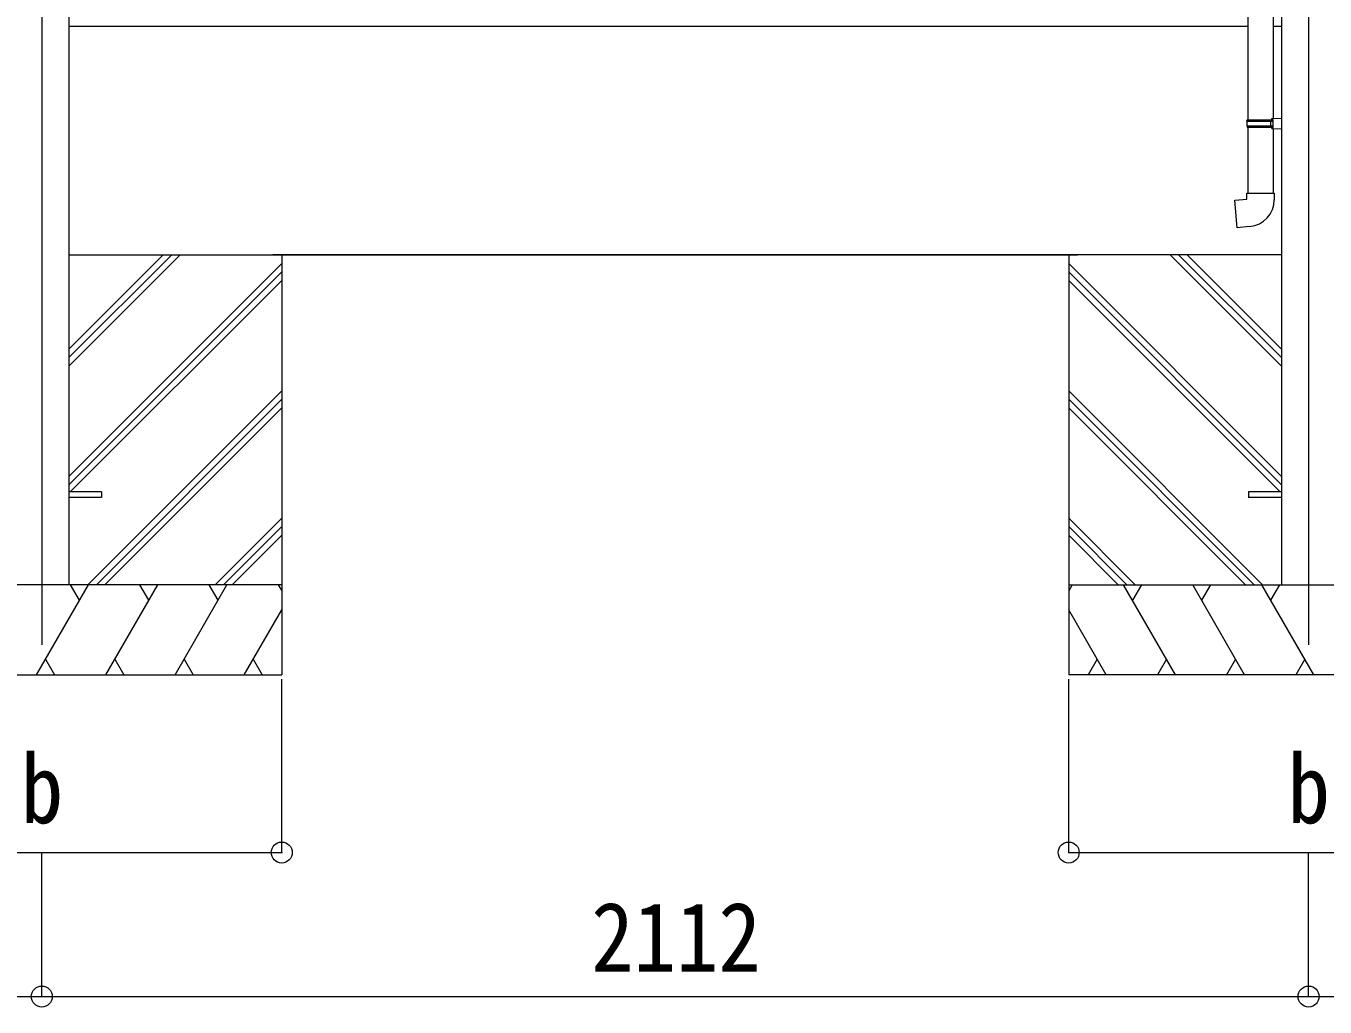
# Model space of a CAD drawing. Units: millimetres at full size, sheet at 1:35; details may follow other scales. Extents: x -9783 to 9892, y -6828 to 6752.
# Drawn here: x 416 to 2582, y -1951 to -316 of the extents above; entities that cross this region are included whole.
import ezdxf
from ezdxf.enums import TextEntityAlignment as Align

# ---------------------------------------------------------------- set-up
doc = ezdxf.new("R2010")
doc.units = ezdxf.units.MM
doc.header["$LTSCALE"] = 35
doc.header["$PDMODE"] = 32
doc.header["$PDSIZE"] = 35
for name, color, linetype, lineweight in [('0-0_0', 7, 'Continuous', 9), ('0-1_本体', 4, 'Continuous', 9), ('0-2_部品', 7, 'Continuous', 9), ('0-8_PARTS2', 2, 'Continuous', 9), ('0-A_寸法', 6, 'Continuous', 9), ('1-1_GLASS', 4, 'Continuous', 9)]:
    doc.layers.add(name, color=color, linetype=linetype, lineweight=lineweight)
doc.styles.add('ＭＳ ゴシック', font='')
doc.styles.get('ＭＳ ゴシック').set_extended_font_data('MS Gothic')

msp = doc.modelspace()

# ---------------------------------------------------------------- linework, layer by layer
at = {"layer": '0-0_0'}
for p, q in [((487.42, -882.55), (673.05, -696.92)), ((487.42, -868.41), (658.9, -696.92)), ((487.42, -854.27), (644.76, -696.92)), ((487.42, -696.92), (2169.01, -696.92)), ((487.42, -1066.4), (842.22, -711.6)), ((2509.02, -696.92), (827.42, -696.92)), ((842.22, -696.92), (842.22, -1396.92)), ((2154.22, -696.92), (2154.22, -1396.92)), ((2509.02, -1066.4), (2154.22, -711.6)), ((2509.02, -882.55), (2323.38, -696.92)), ((2509.02, -868.41), (2337.53, -696.92)), ((2509.02, -854.27), (2351.67, -696.92)), ((487.42, -1080.54), (842.22, -725.74)), ((2509.02, -1080.54), (2154.22, -725.74)), ((489.68, -1092.42), (842.22, -739.89)), ((2506.76, -1092.42), (2154.22, -739.89)), ((519.02, -1246.92), (842.22, -923.73)), ((2477.41, -1246.92), (2154.22, -923.73)), ((533.17, -1246.92), (842.22, -937.87)), ((547.31, -1246.92), (842.22, -952.02)), ((2463.27, -1246.92), (2154.22, -937.87)), ((2449.12, -1246.92), (2154.22, -952.02)), ((731.16, -1246.92), (842.22, -1135.86)), ((2265.27, -1246.92), (2154.22, -1135.86)), ((745.3, -1246.92), (842.22, -1150.01)), ((759.44, -1246.92), (842.22, -1164.15)), ((2251.13, -1246.92), (2154.22, -1150.01)), ((2236.99, -1246.92), (2154.22, -1164.15)), ((842.22, -1246.92), (42.22, -1246.92)), ((433.37, -1396.92), (519.97, -1246.92)), ((504.97, -1272.9), (489.97, -1246.92)), ((548.84, -1396.92), (635.44, -1246.92)), ((620.44, -1272.9), (605.44, -1246.92)), ((664.31, -1396.92), (750.91, -1246.92)), ((720.91, -1246.92), (735.91, -1272.9)), ((836.38, -1246.92), (842.22, -1257.02)), ((2154.22, -1246.92), (2954.22, -1246.92)), ((2160.05, -1246.92), (2154.22, -1257.02)), ((2332.12, -1396.92), (2245.52, -1246.92)), ((2275.52, -1246.92), (2260.52, -1272.9)), ((2447.59, -1396.92), (2360.99, -1246.92)), ((2375.99, -1272.9), (2390.99, -1246.92)), ((2563.06, -1396.92), (2476.46, -1246.92)), ((2491.46, -1272.9), (2506.46, -1246.92)), ((779.78, -1396.92), (842.22, -1288.78)), ((2216.65, -1396.92), (2154.22, -1288.78)), ((448.37, -1370.94), (463.37, -1396.92)), ((563.84, -1370.94), (578.84, -1396.92)), ((679.31, -1370.94), (694.31, -1396.92)), ((794.78, -1370.94), (809.78, -1396.92)), ((2201.65, -1370.94), (2186.65, -1396.92)), ((2317.12, -1370.94), (2302.12, -1396.92)), ((2432.59, -1370.94), (2417.59, -1396.92)), ((2548.06, -1370.94), (2533.06, -1396.92)), ((42.22, -1396.92), (842.22, -1396.92)), ((2954.22, -1396.92), (2154.22, -1396.92))]:
    msp.add_line(p, q, dxfattribs=at)
at = {"layer": '0-1_本体'}
for points in [[(469.72, 1629.46), (487.42, 1629.46), (487.42, -1246.92)], [(2526.72, 1629.46), (2509.02, 1629.46), (2509.02, -1246.92)]]:
    msp.add_lwpolyline(points, dxfattribs=at)
at = {"layer": '0-2_部品'}
for p, q in [((2453.02, 360.81), (2453.02, -472.35)), ((2495.02, 358.26), (2495.02, -469.79)), ((2451.02, -474.35), (2452.02, -472.35)), ((2451.02, -474.35), (2495.02, -474.35)), ((2451.02, -474.35), (2451.02, -482.35)), ((2452.02, -472.35), (2495.02, -472.35)), ((2490.54, -474.35), (2490.11, -472.35)), ((2493.02, -469.85), (2509.02, -469.38)), ((2493.02, -471.85), (2493.02, -469.85)), ((2493.02, -471.85), (2495.02, -471.85)), ((2509.02, -469.38), (2509.02, -487.32)), ((2451.02, -482.35), (2495.02, -482.35)), ((2451.02, -482.35), (2452.02, -484.35)), ((2452.02, -484.35), (2495.02, -484.35)), ((2453.02, -484.35), (2453.02, -594.35)), ((2493.02, -486.85), (2493.02, -484.85)), ((2493.02, -486.85), (2509.02, -487.32)), ((2495.02, -486.9), (2495.02, -594.35)), ((2451.02, -594.35), (2497.02, -594.35)), ((2451.02, -604.35), (2451.02, -594.35)), ((2497.02, -594.35), (2497.02, -605.26))]:
    msp.add_line(p, q, dxfattribs=at)
at = {"layer": '0-2_部品', "color": 4}
for p, q in [((542.02, -1092.42), (487.22, -1092.42)), ((2454.22, -1092.44), (2454.22, -1101.44)), ((2509.02, -1092.44), (2454.22, -1092.44)), ((2509.02, -1101.44), (2454.22, -1101.44))]:
    msp.add_line(p, q, dxfattribs=at)
at = {"layer": '0-2_部品'}
for points in [[(2490.54, -474.35), (2490.54, -482.35), (2490.11, -484.35)], [(2493.02, -484.85), (2495.02, -484.85), (2495.02, -471.85)], [(2455.94, -650.09), (2435.1, -651.91), (2431.09, -606.09), (2451.02, -604.35)]]:
    msp.add_lwpolyline(points, dxfattribs=at)
at = {"layer": '0-2_部品', "color": 4}
msp.add_lwpolyline([(542.02, -1092.42), (542.02, -1101.42), (487.22, -1101.42)], dxfattribs=at)
at = {"layer": '0-2_部品'}
msp.add_arc((2452.02, -605.26), 45, 275, 0, dxfattribs=at)
at = {"layer": '0-8_PARTS2'}
for p, q in [((442.22, 1603.08), (442.22, -1346.92)), ((2554.22, 1603.08), (2554.22, -1346.92))]:
    msp.add_line(p, q, dxfattribs=at)
at = {"layer": '0-A_寸法'}
for p, q in [((842.22, -1693.31), (842.22, -1404.34)), ((2154.22, -1693.31), (2154.22, -1404.34)), ((42.22, -1693.31), (842.22, -1693.31)), ((442.22, -1933.29), (442.22, -1693.31)), ((2154.22, -1693.31), (2954.22, -1693.31)), ((2554.22, -1933.29), (2554.22, -1693.31)), ((2554.22, -1933.29), (2554.22, -1693.31)), ((-2457.78, -1933.29), (442.22, -1933.29)), ((442.22, -1933.29), (2554.22, -1933.29)), ((2554.22, -1933.29), (5454.22, -1933.29))]:
    msp.add_line(p, q, dxfattribs=at)
for p in [(842.22, -1693.31), (2154.22, -1693.31), (442.22, -1933.29), (2554.22, -1933.29)]:
    msp.add_point(p, dxfattribs=at)
at = {"layer": '1-1_GLASS'}
for p, q in [((487.41, -316.03), (1498.21, -316.03)), ((1498.21, -316.03), (2453.02, -316.03)), ((2495.02, -316.03), (2509.02, -316.03))]:
    msp.add_line(p, q, dxfattribs=at)

# ---------------------------------------------------------------- texts
at = {"layer": '0-A_寸法', "color": 7, "style": 'ＭＳ ゴシック', "width": 0.9}
for s, p in [('b', (407.22, -1678.81)), ('b', (2519.22, -1678.81)), ('2112', (1358.22, -1926.29))]:
    msp.add_text(s, height=115.5, dxfattribs=at).set_placement(p, align=Align.BOTTOM_LEFT)

doc.saveas('drawing.dxf')
